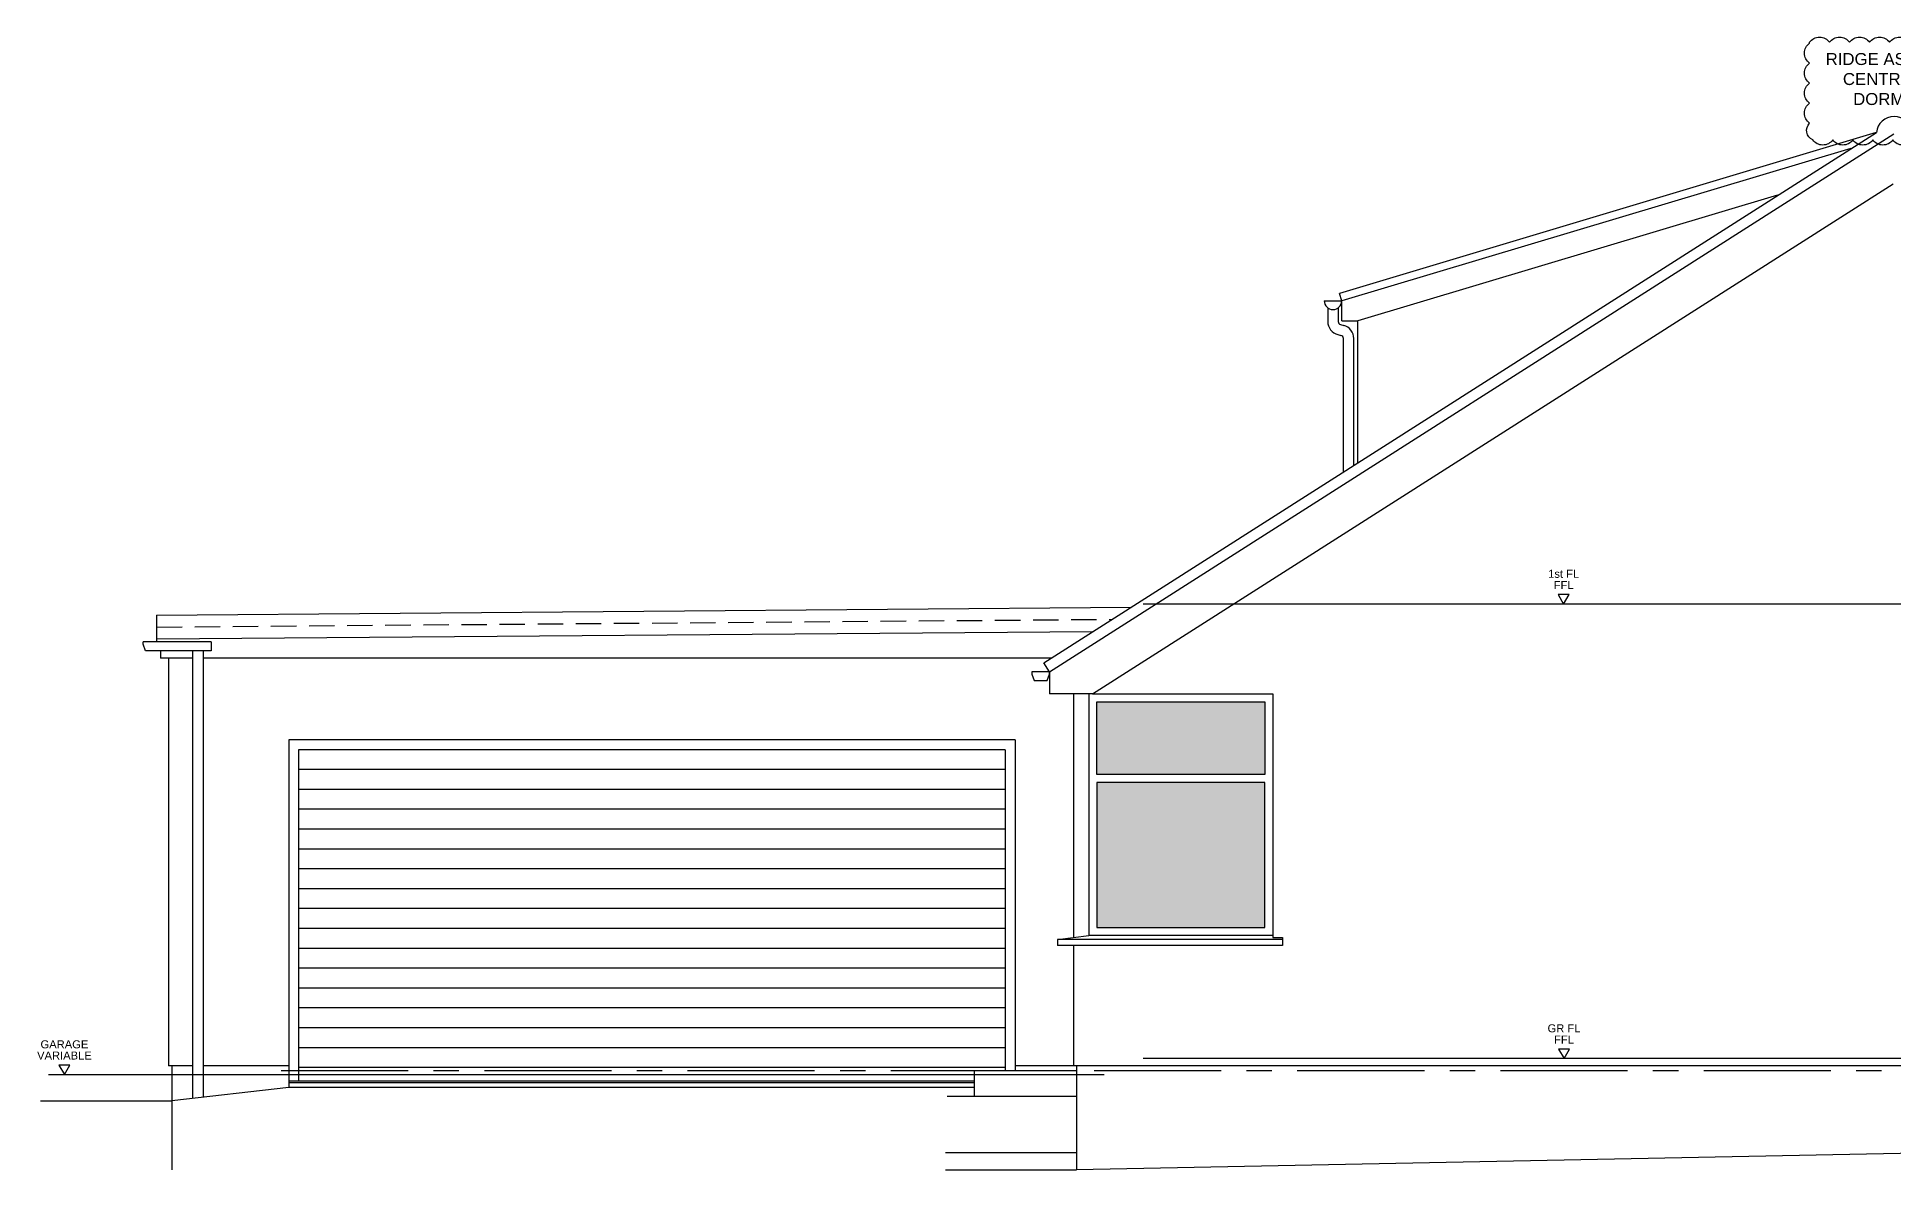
# Model space of a CAD drawing. Header units: millimetres. Extents: x 0 to 257100, y -5590 to 37493.
# Drawn here: x 181184 to 192787, y 13279 to 20363 of the extents above; entities that cross this region are included whole.
import ezdxf
from ezdxf.enums import TextEntityAlignment as Align

# ---------------------------------------------------------------- set-up
doc = ezdxf.new("R2010")
doc.units = ezdxf.units.MM
doc.header["$LTSCALE"] = 25
doc.header["$MEASUREMENT"] = 0
doc.linetypes.add('CENTER', pattern=[50.8, 31.75, -6.35, 6.35, -6.35])
doc.linetypes.add('DASHED2', pattern=[9.525, 6.35, -3.175])
for name, color, linetype in [('04 - Hatching', 252, 'Continuous'), ('08 - Levels', 8, 'CENTER'), ('20 - Existing Walls', 2, 'Continuous'), ('24 - Stair-Ramp', 1, 'Continuous'), ('31 - Windows', 1, 'Continuous'), ('32 - Doors', 1, 'Continuous'), ('43 - Floor Finish', 6, 'Continuous'), ('47 - Roof Finish', 70, 'Continuous'), ('52 -', 2, 'Continuous'), ('94 - Landscaping', 7, 'Continuous')]:
    doc.layers.add(name, color=color, linetype=linetype)
doc.layers.add('G-LVLS', color=1, linetype='Continuous', plot=False)
doc.styles.get("Standard").update_dxf_attribs({"font": 'arial.ttf'})

# ---------------------------------------------------------------- blocks, each defined once
blk = doc.blocks.new('LVL')
at = {"color": 0, "linetype": 'ByBlock'}
blk.add_lwpolyline([(-1.73, 3), (0, 0), (1.73, 3)], close=True, dxfattribs=at)
at = {"color": 0, "linetype": 'ByBlock', "lineweight": -2}
for tag, p in [('SPOTHEIGHT', (0, 5.98)), ('TEXT', (0, 9.48))]:
    blk.add_attdef(tag, text='', height=2.5, dxfattribs=at).set_placement(p, align=Align.MIDDLE_CENTER)

msp = doc.modelspace()

# ---------------------------------------------------------------- hatches: boundary and pattern name
at = {"layer": '04 - Hatching', "transparency": 33554534}
h = msp.add_hatch(color=256, dxfattribs=at)
h.dxf.hatch_style = 1
h.paths.add_polyline_path([(187805.9, 15752.7), (188856.9, 15752.7), (188856.9, 16207), (187805.9, 16207)])
h.paths.add_polyline_path([(188856.9, 15702.7), (187805.9, 15702.7), (187805.9, 14794), (188856.9, 14794)])

# ---------------------------------------------------------------- linework, layer by layer
at = {"layer": '08 - Levels'}
msp.add_line((182709, 13900), (203409, 13900), dxfattribs=at)
at = {"layer": '20 - Existing Walls'}
for p, q in [((189436.7, 17701.9), (189436.7, 18589)), ((182005.9, 16480), (182005.9, 13931)), ((187659.9, 16257), (187659.9, 14732.3)), ((187778.2, 16257), (188906.9, 16257)), ((188906.9, 16257), (188906.9, 14732)), ((182756.9, 15968), (182756.9, 13795)), ((187294.9, 15968), (182756.9, 15968)), ((187294.9, 15968), (187294.9, 13900)), ((187659.9, 14682), (187659.9, 13931)), ((182155.9, 13931), (182005.9, 13931)), ((182025.9, 13931), (182025.9, 13279.4)), ((182756.9, 13931), (182220.9, 13931)), ((201288.4, 13931), (187294.9, 13931)), ((187679.9, 13931), (187679.9, 13279.4))]:
    msp.add_line(p, q, dxfattribs=at)
at = {"layer": '24 - Stair-Ramp'}
for p, q in [((187039.9, 13834), (182756.9, 13834)), ((187039.9, 13823), (182756.9, 13823)), ((187039.9, 13900), (187039.9, 13741)), ((187039.9, 13900), (187679.9, 13900))]:
    msp.add_line(p, q, dxfattribs=at)
at = {"layer": '31 - Windows'}
for p, q in [((187755.9, 16257), (187755.9, 14744)), ((187559.9, 14720), (187755.9, 14744)), ((188906.9, 14744), (187755.9, 14744)), ((187559.9, 14720), (187559.9, 14682)), ((188966.9, 14720), (187559.9, 14720)), ((188966.9, 14682), (187559.9, 14682)), ((188906.9, 14732), (188966.9, 14732)), ((188966.9, 14732), (188966.9, 14682))]:
    msp.add_line(p, q, dxfattribs=at)
for points in [[(188856.9, 15752.7), (187805.9, 15752.7), (187805.9, 16207), (188856.9, 16207)], [(188856.9, 15702.7), (187805.9, 15702.7), (187805.9, 14794), (188856.9, 14794)]]:
    msp.add_lwpolyline(points, close=True, dxfattribs=at)
at = {"layer": '32 - Doors'}
for p, q in [((182817.9, 15907), (182817.9, 13834)), ((187233.9, 15907), (182817.9, 15907)), ((187233.9, 15907), (187233.9, 13900)), ((187233.9, 15782.8), (182817.9, 15782.8)), ((187233.9, 15658.5), (182817.9, 15658.5)), ((187233.9, 15534.3), (182817.9, 15534.3)), ((187233.9, 15410.1), (182817.9, 15410.1)), ((187233.9, 15285.8), (182817.9, 15285.8)), ((187233.9, 15161.6), (182817.9, 15161.6)), ((187233.9, 15037.4), (182817.9, 15037.4)), ((187233.9, 14913.1), (182817.9, 14913.1)), ((187233.9, 14788.9), (182817.9, 14788.9)), ((187233.9, 14664.6), (182817.9, 14664.6)), ((187233.9, 14540.4), (182817.9, 14540.4)), ((187233.9, 14416.2), (182817.9, 14416.2)), ((187233.9, 14291.9), (182817.9, 14291.9)), ((187233.9, 14167.7), (182817.9, 14167.7)), ((187233.9, 14043.5), (182817.9, 14043.5)), ((187233.9, 13919.2), (182817.9, 13919.2))]:
    msp.add_line(p, q, dxfattribs=at)
at = {"layer": '43 - Floor Finish'}
for p, q in [((200596.9, 16817), (188096.4, 16817)), ((200596.9, 13975), (188096.4, 13975)), ((181255.9, 13875), (187850.9, 13875))]:
    msp.add_line(p, q, dxfattribs=at)
at = {"layer": '47 - Roof Finish'}
for p, q in [((187474.1, 16450.1), (192677.9, 19766.4)), ((187509.9, 16394), (192786.3, 19756.7)), ((192676.7, 19765.1), (189322.8, 18760.3)), ((192517.8, 19665.5), (189336.7, 18714)), ((187778.2, 16257), (192782.3, 19446.1)), ((192059.7, 19373.6), (189436.7, 18589)), ((189336.7, 18714), (189322.8, 18760.3)), ((189336.7, 18589), (189336.7, 18714)), ((189336.7, 18589), (189436.7, 18589)), ((181930.9, 16749), (188020.2, 16798.1)), ((181930.9, 16749), (181930.9, 16581)), ((181931.5, 16599), (187779.7, 16646.1)), ((181955.9, 16526), (181955.9, 16480)), ((182155.9, 16480), (181955.9, 16480)), ((187521.1, 16480), (182220.9, 16480)), ((187509.9, 16394), (187474.1, 16450.1)), ((187509.9, 16394), (187509.9, 16257)), ((187778.2, 16257), (187509.9, 16257))]:
    msp.add_line(p, q, dxfattribs=at)
at = {"layer": '47 - Roof Finish', "linetype": 'DASHED2'}
msp.add_line((181930.9, 16674), (187901, 16722.1), dxfattribs=at)
at = {"layer": '47 - Roof Finish'}
msp.add_arc((192787.6, 19755.9), 110.1, 3.88757, 175.2188, dxfattribs=at)
at = {"layer": '52 -'}
for p, q in [((189226.7, 18714), (189336.7, 18714)), ((189249.2, 18669.6), (189249.2, 18584.5)), ((189314.2, 18669.6), (189314.2, 18584.5)), ((189329, 18565.2), (189348.7, 18559.9)), ((189312.2, 18502.4), (189331.8, 18497.1)), ((189346.7, 17644.5), (189346.7, 18477.8)), ((189411.7, 17685.9), (189411.7, 18477.8)), ((182270.9, 16581), (181845.9, 16581)), ((181845.9, 16566), (181845.9, 16581)), ((181860.4, 16526), (181845.9, 16566)), ((182270.9, 16526), (181860.4, 16526)), ((182155.9, 16526), (182155.9, 13726.8)), ((182220.9, 16526), (182220.9, 13734.1)), ((182270.9, 16581), (182270.9, 16526))]:
    msp.add_line(p, q, dxfattribs=at)
msp.add_lwpolyline([(187509.9, 16394), (187399.9, 16394), (187399.9, 16379), (187414.4, 16339), (187495.3, 16339), (187509.9, 16379)], close=True, dxfattribs=at)
for centre, radius, start, end in [((189281.7, 18714), 55, 180, 0), ((189334.2, 18584.5), 85, 180, 255), ((189334.2, 18584.5), 20, 180, 255), ((189326.7, 18477.8), 20, 0, 75), ((189326.7, 18477.8), 85, 0, 75)]:
    msp.add_arc(centre, radius, start, end, dxfattribs=at)
at = {"layer": '94 - Landscaping'}
for p, q in [((181205.9, 13712), (182025.9, 13712)), ((182756.9, 13795), (182025.9, 13712)), ((187039.9, 13795), (182756.9, 13795)), ((186869.9, 13741), (187679.9, 13741)), ((200433.4, 13535), (187679.9, 13279.4)), ((186859.9, 13388), (187679.9, 13388)), ((186859.9, 13279.4), (187679.9, 13279.4))]:
    msp.add_line(p, q, dxfattribs=at)
at = {"layer": 'Defpoints'}
msp.add_lwpolyline([(192905, 19720, -0.5205671), (192780, 19720, -0.5205671), (192655, 19720, -0.5205671), (192530, 19720, -0.5205671), (192405, 19720, -0.5205671), (192280, 19720, -0.5205671), (192260, 19825, -0.5205671), (192260, 19950, -0.5205671), (192260, 20075, -0.5205671), (192260, 20200, -0.5205671), (192260, 20325, -0.5205671), (192260, 20330, -0.5205671), (192385, 20330, -0.5205671), (192510, 20330, -0.5205671), (192635, 20330, -0.5205671), (192760, 20330, -0.5205671), (192885, 20330, -0.5205671)], format="xyb", dxfattribs=at)

# ---------------------------------------------------------------- block references
at = {"layer": 'G-LVLS', "xscale": 20, "yscale": 20, "zscale": 20}
for p, values in [((190723.2, 16817), {'TEXT': '1st FL', 'SPOTHEIGHT': 'FFL'}), ((190725.5, 13975), {'TEXT': 'GR FL', 'SPOTHEIGHT': 'FFL'}), ((181354.6, 13875), {'TEXT': 'GARAGE', 'SPOTHEIGHT': 'VARIABLE'})]:
    msp.add_blockref('LVL', p, dxfattribs=at).add_auto_attribs(values)

# ---------------------------------------------------------------- texts
at = {"layer": 'Defpoints', "insert": (192800, 20100), "char_height": 75, "width": 902.301, "attachment_point": 5}
msp.add_mtext('RIDGE ASSUMED CENTRAL TO DORMERS', dxfattribs=at)

doc.saveas('drawing.dxf')
